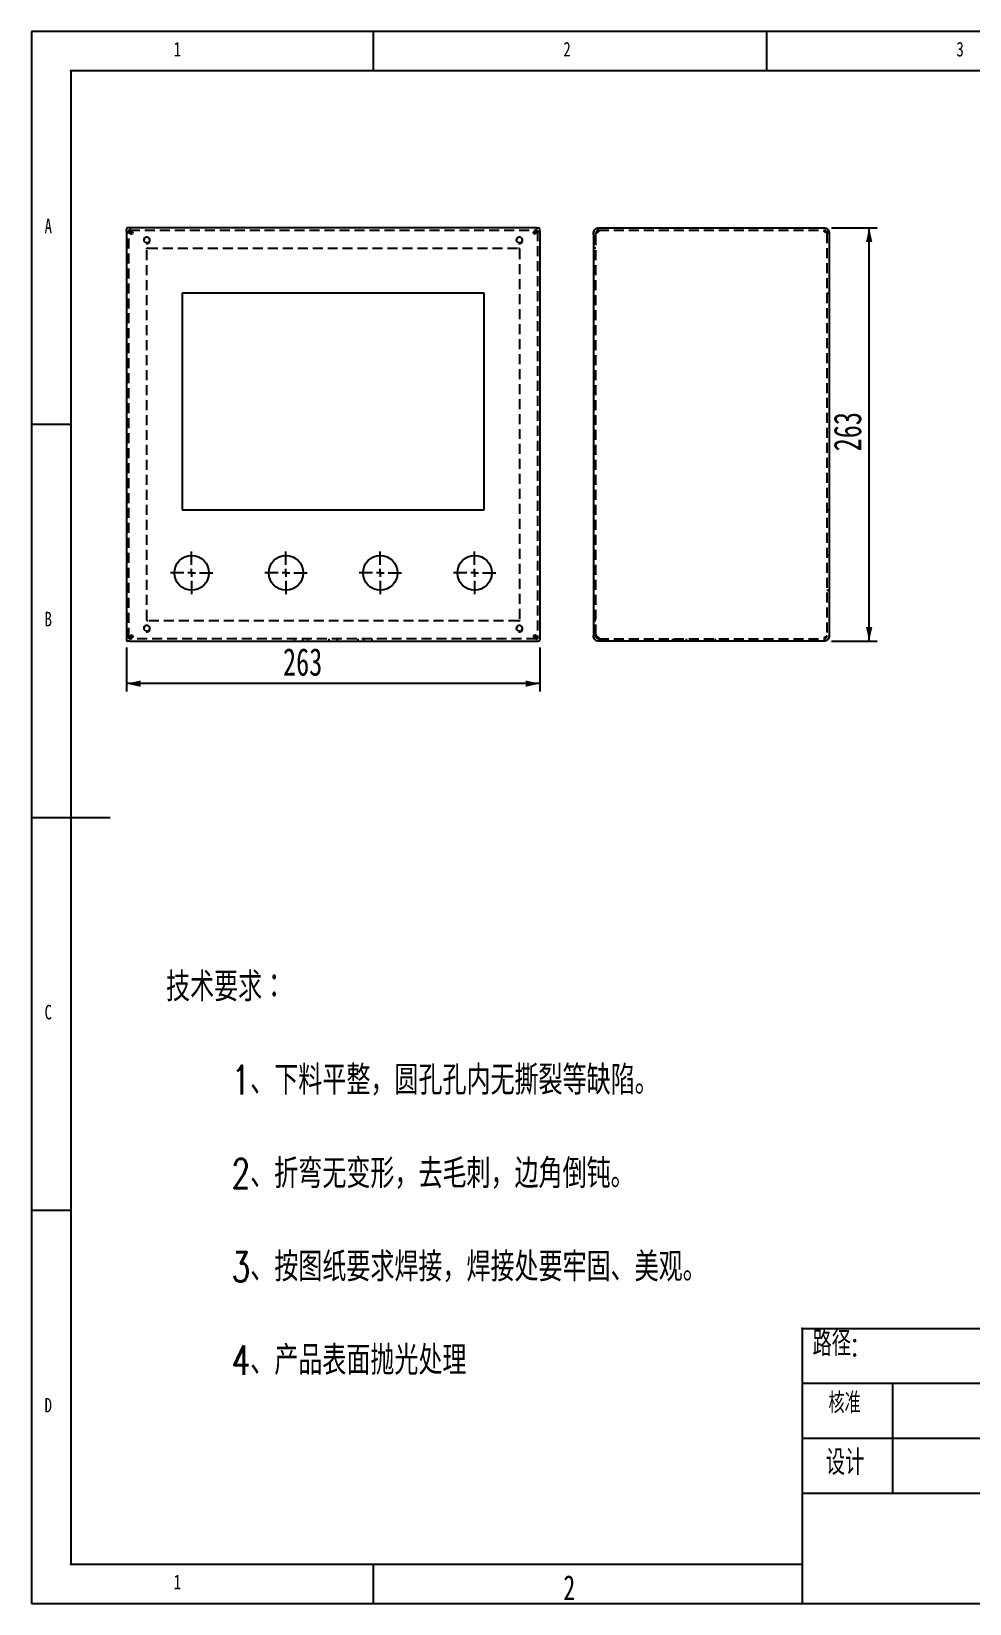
# Model space of a CAD drawing. Extents: x 5 to 292, y 5 to 205.
# Drawn here: x 5 to 124.3, y 5 to 205 of the extents above; entities that cross this region are included whole.
import ezdxf

# ---------------------------------------------------------------- set-up
doc = ezdxf.new("R2010")
doc.units = 0
doc.header["$PDSIZE"] = -1
doc.linetypes.add('SLD-实线', pattern=[0])
doc.linetypes.add('SLD-虚线', pattern=[1.905, 1.27, -0.635])
doc.layers.get('0').update_dxf_attribs({"linetype": 'CONTINUOUS'})
doc.layers.add('尺寸线', color=3, linetype='SLD-实线')
doc.styles.add('SLDTEXTSTYLE0', font='TXT', dxfattribs={"width": 0.75, "bigfont": 'bigfont'})
doc.styles.add('SLDTEXTSTYLE1', font='TXT', dxfattribs={"width": 0.75})
doc.styles.add('SLDTEXTSTYLE2', font='TXT', dxfattribs={"width": 0.7})
doc.styles.add('SLDTEXTSTYLE3', font='TXT', dxfattribs={"width": 0.7, "bigfont": 'bigfont'})
doc.dimstyles.new('SLDDIMSTYLE0', dxfattribs={"dimtxt": 3.5, "dimasz": 1.8, "dimexe": 0, "dimexo": 0.0625, "dimgap": 0.875, "dimtad": 1, "dimlfac": 5, "dimrnd": 1e-09, "dimzin": 12, "dimtxsty": 'SLDTEXTSTYLE2', "dimsah": 1, "dimcen": 0.09, "dimazin": 3, "dimtfac": 1, "dimtofl": 0, "dimtmove": 0, "dimatfit": 3, "dimtolj": 1, "dimtzin": 12})

# ---------------------------------------------------------------- blocks, each defined once
blk = doc.blocks.new('工程图55')
at = {"color": 179, "linetype": 'SLD-实线'}
for p, q in [((292, 205), (5, 205)), ((5, 205), (5, 5)), ((48.5, 200), (48.5, 205)), ((98.5, 205), (98.5, 200)), ((287, 200), (10, 200)), ((10, 200), (10, 10)), ((10, 155), (5, 155)), ((5, 105), (15, 105)), ((10, 55), (5, 55)), ((10, 10), (103.06, 10)), ((48.5, 5), (48.5, 10)), ((5, 5), (292, 5))]:
    blk.add_line(p, q, dxfattribs=at)
blk = doc.blocks.new('SW_NOTE_0')
at = {"layer": '尺寸线', "color": 0, "attachment_point": 1, "style": 'SLDTEXTSTYLE0'}
for s, insert, char_height in [('\\M+18B5A术\\M+19776\\M+18B81\\M+18146', (0, 4.77), 3.7042), ('1\\M+18141\\M+189BA\\M+197BF\\M+195BD\\M+190AE\\M+18143圆\\M+18D45\\M+18D45\\M+193E0\\M+19DD9\\M+19D99\\M+197F4\\M+19399\\M+1E39E\\M+1E89C\\M+18142', (8.33, -7.1), 3.70417), ('2\\M+18141\\M+190DC\\M+19C5E\\M+19DD9变\\M+18C60\\M+18143\\M+18B8E\\M+196D1\\M+18E68\\M+18143边\\M+18A70\\M+1937C钝\\M+18142', (8.33, -18.98), 3.70417), ('3\\M+18141\\M+188C2图纸\\M+19776\\M+18B81焊\\M+190DA\\M+18143焊\\M+190DA处\\M+19776\\M+19853\\M+18CC5\\M+18141\\M+194FC观\\M+18142', (8.33, -30.86), 3.70417), ('4\\M+18141产\\M+19569\\M+1955C\\M+196CA\\M+19D65\\M+18CF5处\\M+1979D', (8.33, -42.74), 3.7042)]:
    blk.add_mtext(s, dxfattribs=dict(at, insert=insert, char_height=char_height))
blk = doc.blocks.new('_D')
at = {"layer": '尺寸线'}
for p, q in [((17.08, 126.62), (17.08, 121.03)), ((69.68, 126.62), (69.68, 121.03)), ((69.68, 122.03), (17.08, 122.03))]:
    blk.add_line(p, q, dxfattribs=at)
for points in [[(17.08, 122.03), (18.88, 121.63), (18.88, 122.43)], [(69.68, 122.03), (67.88, 122.43), (67.88, 121.63)]]:
    blk.add_solid(points, dxfattribs=at)
at = {"layer": '尺寸线', "insert": (37, 126.54), "char_height": 3.5, "attachment_point": 1, "style": 'SLDTEXTSTYLE2'}
blk.add_mtext('263', dxfattribs=at)
blk = doc.blocks.new('SW_CENTERMARKSYMBOL_0')
at = {"layer": '尺寸线', "color": 0}
for p, q in [((0, 1), (0, 2.7)), ((-1, 0), (-2.7, 0)), ((0, 0), (-0.5, 0)), ((0, 0), (0, 0.5)), ((0, 0), (0, -0.5)), ((0, 0), (0.5, 0)), ((1, 0), (2.7, 0)), ((0, -1), (0, -2.7))]:
    blk.add_line(p, q, dxfattribs=at)
blk = doc.blocks.new('SW_CENTERMARKSYMBOL_1')
at = {"layer": '尺寸线', "color": 0}
for p, q in [((0, 1), (0, 2.7)), ((-1, 0), (-2.7, 0)), ((0, 0), (-0.5, 0)), ((0, 0), (0, 0.5)), ((0, 0), (0, -0.5)), ((0, 0), (0.5, 0)), ((1, 0), (2.7, 0)), ((0, -1), (0, -2.7))]:
    blk.add_line(p, q, dxfattribs=at)
blk = doc.blocks.new('SW_CENTERMARKSYMBOL_2')
at = {"layer": '尺寸线', "color": 0}
for p, q in [((0, 1), (0, 2.7)), ((-1, 0), (-2.7, 0)), ((0, 0), (-0.5, 0)), ((0, 0), (0, 0.5)), ((0, 0), (0, -0.5)), ((0, 0), (0.5, 0)), ((1, 0), (2.7, 0)), ((0, -1), (0, -2.7))]:
    blk.add_line(p, q, dxfattribs=at)
blk = doc.blocks.new('SW_CENTERMARKSYMBOL_3')
at = {"layer": '尺寸线', "color": 0}
for p, q in [((0, 1), (0, 2.7)), ((-1, 0), (-2.7, 0)), ((0, 0), (-0.5, 0)), ((0, 0), (0, 0.5)), ((0, 0), (0, -0.5)), ((0, 0), (0.5, 0)), ((1, 0), (2.7, 0)), ((0, -1), (0, -2.7))]:
    blk.add_line(p, q, dxfattribs=at)
blk = doc.blocks.new('_D_1')
at = {"layer": '尺寸线'}
for p, q in [((106.79, 180.02), (112.57, 180.02)), ((111.57, 127.42), (111.57, 180.02)), ((106.79, 127.42), (112.57, 127.42))]:
    blk.add_line(p, q, dxfattribs=at)
for points in [[(111.57, 180.02), (111.17, 178.22), (111.97, 178.22)], [(111.57, 127.42), (111.97, 129.22), (111.17, 129.22)]]:
    blk.add_solid(points, dxfattribs=at)
at = {"layer": '尺寸线', "insert": (107.06, 151.58), "char_height": 3.5, "attachment_point": 1, "rotation": 90, "style": 'SLDTEXTSTYLE2'}
blk.add_mtext('263', dxfattribs=at)

msp = doc.modelspace()

# ---------------------------------------------------------------- linework, layer by layer
at = {"color": 7, "linetype": 'SLD-实线'}
for p, q in [((17.5242, 180.0231), (17.2828, 180.0231)), ((69.2414, 180.0231), (17.5242, 180.0231)), ((69.2414, 180.0231), (69.4828, 180.0231)), ((77.1905, 180.0231), (105.7905, 180.0231)), ((17.0828, 179.5817), (17.0828, 179.8231)), ((17.0828, 179.5817), (17.0828, 127.8645)), ((69.6828, 179.5817), (69.6828, 179.8231)), ((69.6828, 179.5817), (69.6828, 127.8645)), ((76.4905, 179.1817), (76.4905, 179.3231)), ((76.4905, 179.1817), (76.4905, 128.2645)), ((76.4905, 178.8231), (76.7905, 178.8231)), ((76.4905, 178.8231), (76.7905, 178.8231)), ((76.4905, 178.0231), (76.7905, 178.0231)), ((76.4905, 178.0231), (76.7905, 178.0231)), ((106.4905, 179.3231), (106.4905, 128.1231)), ((62.5828, 171.7231), (24.1828, 171.7231)), ((24.1828, 171.7231), (24.1828, 144.1231)), ((62.5828, 144.1231), (62.5828, 171.7231)), ((24.1828, 144.1231), (62.5828, 144.1231)), ((76.4905, 129.4231), (76.7905, 129.4231)), ((76.4905, 129.4231), (76.7905, 129.4231)), ((76.4905, 128.6231), (76.7905, 128.6231)), ((76.4905, 128.6231), (76.7905, 128.6231)), ((76.4905, 128.2645), (76.4905, 128.1231)), ((17.0828, 127.8645), (17.0828, 127.6231)), ((17.5242, 127.4231), (17.2828, 127.4231)), ((17.5242, 127.4231), (69.2414, 127.4231)), ((69.2414, 127.4231), (69.4828, 127.4231)), ((69.6828, 127.8645), (69.6828, 127.6231)), ((105.7905, 127.4231), (77.1905, 127.4231)), ((103.0572, 40), (292, 40)), ((103.0572, 40), (103.0572, 5)), ((192, 33), (103.0572, 33)), ((114.5475, 33), (114.5475, 19)), ((192, 26), (103.0572, 26)), ((192, 19), (103.0572, 19))]:
    msp.add_line(p, q, dxfattribs=at)
at = {"color": 7, "linetype": 'SLD-虚线'}
for p, q in [((17.3828, 179.5817), (17.3828, 179.7231)), ((17.5242, 179.7231), (17.3828, 179.7231)), ((17.3828, 127.8645), (17.3828, 179.5817)), ((17.5242, 179.7231), (69.2414, 179.7231)), ((69.2414, 179.7231), (69.3828, 179.7231)), ((69.3828, 179.5817), (69.3828, 179.7231)), ((69.3828, 179.5817), (69.3828, 127.8645)), ((76.7905, 178.7531), (76.4905, 178.7531)), ((76.4905, 178.0931), (76.7905, 178.0931)), ((76.5185, 179.5076), (76.5042, 179.4605)), ((76.7905, 179.1817), (76.7905, 179.3231)), ((76.7905, 128.2645), (76.7905, 179.1817)), ((76.9325, 179.6226), (76.9078, 179.606)), ((77.1905, 179.7231), (105.7905, 179.7231)), ((106.1905, 179.3231), (106.1905, 128.1231)), ((19.8242, 177.4231), (19.6828, 177.4231)), ((19.6828, 177.2817), (19.6828, 177.4231)), ((19.6828, 130.1645), (19.6828, 177.2817)), ((19.8242, 177.4231), (66.9414, 177.4231)), ((66.9414, 177.4231), (67.0828, 177.4231)), ((67.0828, 177.2817), (67.0828, 177.4231)), ((67.0828, 177.2817), (67.0828, 130.1645)), ((76.7905, 177.4231), (76.4905, 177.4231)), ((106.1905, 171.7231), (106.4905, 171.7231)), ((106.1905, 144.1231), (106.4905, 144.1231)), ((106.4905, 138.3231), (106.1905, 138.3231)), ((106.1905, 133.9231), (106.4905, 133.9231)), ((19.6828, 130.1645), (19.6828, 130.0231)), ((19.8242, 130.0231), (19.6828, 130.0231)), ((66.9414, 130.0231), (19.8242, 130.0231)), ((66.9414, 130.0231), (67.0828, 130.0231)), ((67.0828, 130.1645), (67.0828, 130.0231)), ((76.7905, 130.0231), (76.4905, 130.0231)), ((76.7905, 129.3531), (76.4905, 129.3531)), ((76.4905, 128.6931), (76.7905, 128.6931)), ((76.7905, 128.2645), (76.7905, 128.1231)), ((17.3828, 127.8645), (17.3828, 127.7231)), ((17.5242, 127.7231), (17.3828, 127.7231)), ((69.2414, 127.7231), (17.5242, 127.7231)), ((38.4328, 127.7231), (38.4328, 127.4231)), ((39.5328, 127.4231), (39.5328, 127.7231)), ((40.1828, 127.7231), (40.1828, 127.4231)), ((42.8328, 127.7231), (42.8328, 127.4231)), ((43.9328, 127.4231), (43.9328, 127.7231)), ((46.5828, 127.4231), (46.5828, 127.7231)), ((47.2328, 127.7231), (47.2328, 127.4231)), ((48.3328, 127.4231), (48.3328, 127.7231)), ((69.2414, 127.7231), (69.3828, 127.7231)), ((69.3828, 127.8645), (69.3828, 127.7231)), ((76.5333, 127.9079), (76.5438, 127.8553)), ((77.1905, 127.7231), (105.7905, 127.7231)), ((86.5405, 127.7231), (86.5405, 127.4231)), ((87.6405, 127.4231), (87.6405, 127.7231)), ((88.2905, 127.7231), (88.2905, 127.4231)), ((90.9405, 127.7231), (90.9405, 127.4231)), ((92.0405, 127.4231), (92.0405, 127.7231)), ((94.6905, 127.4231), (94.6905, 127.7231)), ((95.3405, 127.7231), (95.3405, 127.4231)), ((96.4405, 127.4231), (96.4405, 127.7231))]:
    msp.add_line(p, q, dxfattribs=at)
for centre in [(19.6828, 178.4231), (67.0828, 178.4231), (19.6828, 129.0231), (67.0828, 129.0231)]:
    msp.add_circle(centre, 0.33, dxfattribs=at)
at = {"color": 7, "linetype": 'SLD-实线'}
for centre in [(25.3828, 136.1231), (37.3828, 136.1231), (49.3828, 136.1231), (61.3828, 136.1231)]:
    msp.add_circle(centre, 2.2, dxfattribs=at)
for centre, radius, start, end in [((17.2828, 179.8231), 0.2, 90, 180), ((69.4828, 179.8231), 0.2, 0, 90), ((19.6828, 178.4231), 0.4, 255, 195), ((67.0828, 178.4231), 0.4, 255, 195), ((19.6828, 129.0231), 0.4, 255, 195), ((67.0828, 129.0231), 0.4, 255, 195), ((17.2828, 127.6231), 0.2, 180, 270), ((69.4828, 127.6231), 0.2, 270, 0)]:
    msp.add_arc(centre, radius, start, end, dxfattribs=at)
for points, knots in [([(17.6214, 179.9047), (17.6106, 179.9302), (17.5997, 179.9521), (17.5676, 180.0046), (17.546, 180.0231), (17.5242, 180.0231)], [0.624999873, 0.624999873, 0.624999873, 0.624999873, 0.75, 0.75, 1, 1, 1, 1]), ([(69.2414, 180.0231), (69.2305, 180.0231), (69.2198, 180.0186), (69.1984, 180.0008), (69.1876, 179.9874), (69.1768, 179.9698)], [0, 0, 0, 0, 0.125, 0.125, 0.25000012, 0.25000012, 0.25000012, 0.25000012]), ([(76.4905, 179.3231), (76.4905, 179.406), (76.5053, 179.4898), (76.5505, 179.6097), (76.5694, 179.6488), (76.6145, 179.7232), (76.6407, 179.7586), (76.7007, 179.8252), (76.7351, 179.8567), (76.811, 179.9132), (76.8529, 179.9382), (76.9417, 179.9792), (76.9898, 179.9956), (77.0637, 180.012), (77.0887, 180.0161), (77.1392, 180.0217), (77.165, 180.0231), (77.1905, 180.0231)], [0, 0, 0, 0, 0.25, 0.25, 0.375, 0.375, 0.5, 0.5, 0.625, 0.625, 0.75, 0.75, 0.875, 0.875, 0.9375, 0.9375, 1, 1, 1, 1]), ([(105.7905, 180.0231), (105.816, 180.0231), (105.8419, 180.0217), (105.8924, 180.0161), (105.9174, 180.0119), (105.9668, 180.001), (105.9913, 179.9941), (106.0386, 179.9781), (106.0616, 179.969), (106.1725, 179.9178), (106.2502, 179.8586), (106.3403, 179.7587), (106.3664, 179.7235), (106.4115, 179.6492), (106.4305, 179.61), (106.4605, 179.5303), (106.4718, 179.4895), (106.4868, 179.407), (106.4905, 179.3647), (106.4905, 179.3231)], [0, 0, 0, 0, 0.0625, 0.0625, 0.125, 0.125, 0.1875, 0.1875, 0.25, 0.25, 0.5, 0.5, 0.625, 0.625, 0.75, 0.75, 0.875, 0.875, 1, 1, 1, 1]), ([(17.0828, 179.5817), (17.0828, 179.5708), (17.0873, 179.5601), (17.1051, 179.5387), (17.1185, 179.5278), (17.1361, 179.517)], [0, 0, 0, 0, 0.125, 0.125, 0.250000102, 0.250000102, 0.250000102, 0.250000102]), ([(17.3933, 179.4203), (17.4314, 179.4095), (17.4723, 179.3986), (17.5986, 179.3664), (17.6904, 179.3448), (17.7828, 179.3231)], [0.625000079, 0.625000079, 0.625000079, 0.625000079, 0.75, 0.75, 1, 1, 1, 1]), ([(17.7828, 179.3231), (17.7719, 179.3693), (17.7613, 179.4148), (17.7398, 179.5042), (17.729, 179.5485), (17.7182, 179.591)], [0, 0, 0, 0, 0.125, 0.125, 0.250000161, 0.250000161, 0.250000161, 0.250000161]), ([(69.08, 179.7126), (69.0692, 179.6746), (69.0583, 179.6336), (69.0261, 179.5073), (69.0046, 179.4155), (68.9828, 179.3231)], [0.624999899, 0.624999899, 0.624999899, 0.624999899, 0.75, 0.75, 1, 1, 1, 1]), ([(68.9828, 179.3231), (69.029, 179.334), (69.0745, 179.3447), (69.1639, 179.3661), (69.2082, 179.3769), (69.2507, 179.3877)], [0, 0, 0, 0, 0.125, 0.125, 0.24999921, 0.24999921, 0.24999921, 0.24999921]), ([(69.5644, 179.4845), (69.5899, 179.4953), (69.6118, 179.5062), (69.6643, 179.5384), (69.6828, 179.5599), (69.6828, 179.5817)], [0.625000632, 0.625000632, 0.625000632, 0.625000632, 0.75, 0.75, 1, 1, 1, 1]), ([(76.4905, 179.1817), (76.4905, 179.1985), (76.4951, 179.2151), (76.5128, 179.2482), (76.5262, 179.2649), (76.5438, 179.2817)], [0, 0, 0, 0, 0.125, 0.125, 0.250000561, 0.250000561, 0.250000561, 0.250000561]), ([(105.7905, 179.5817), (105.8368, 179.5708), (105.8822, 179.5601), (105.9716, 179.5387), (106.016, 179.5278), (106.0584, 179.517)], [0, 0, 0, 0, 0.125, 0.125, 0.250000102, 0.250000102, 0.250000102, 0.250000102]), ([(106.3721, 179.4203), (106.3977, 179.4095), (106.4196, 179.3986), (106.472, 179.3664), (106.4905, 179.3448), (106.4905, 179.3231)], [0.625000079, 0.625000079, 0.625000079, 0.625000079, 0.75, 0.75, 1, 1, 1, 1]), ([(17.7828, 128.1231), (17.7366, 128.1122), (17.6911, 128.1015), (17.6017, 128.0801), (17.5574, 128.0693), (17.515, 128.0585)], [0, 0, 0, 0, 0.125, 0.125, 0.250000118, 0.250000118, 0.250000118, 0.250000118]), ([(17.6857, 127.7336), (17.6964, 127.7717), (17.7073, 127.8126), (17.7395, 127.9389), (17.7611, 128.0307), (17.7828, 128.1231)], [0.625001084, 0.625001084, 0.625001084, 0.625001084, 0.75, 0.75, 1, 1, 1, 1]), ([(68.9828, 128.1231), (68.9937, 128.0769), (69.0044, 128.0314), (69.0258, 127.942), (69.0367, 127.8977), (69.0475, 127.8553)], [0, 0, 0, 0, 0.125, 0.125, 0.250000295, 0.250000295, 0.250000295, 0.250000295]), ([(69.3723, 128.026), (69.3343, 128.0367), (69.2933, 128.0476), (69.167, 128.0798), (69.0752, 128.1014), (68.9828, 128.1231)], [0.624998623, 0.624998623, 0.624998623, 0.624998623, 0.75, 0.75, 1, 1, 1, 1]), ([(77.1905, 127.4231), (77.1388, 127.4231), (77.0883, 127.4288), (76.9896, 127.4507), (76.9416, 127.467), (76.8083, 127.5286), (76.7306, 127.5878), (76.6405, 127.6878), (76.6144, 127.7231), (76.5694, 127.7975), (76.5504, 127.8367), (76.5055, 127.956), (76.4905, 128.0387), (76.4905, 128.1231)], [0, 0, 0, 0, 0.125, 0.125, 0.25, 0.25, 0.5, 0.5, 0.625, 0.625, 0.75, 0.75, 1, 1, 1, 1]), ([(106.4905, 128.1231), (106.4905, 128.0403), (106.4758, 127.9566), (106.4306, 127.8366), (106.4117, 127.7974), (106.3666, 127.723), (106.3404, 127.6876), (106.2803, 127.621), (106.246, 127.5895), (106.1701, 127.533), (106.1282, 127.508), (106.0616, 127.4773), (106.0387, 127.4681), (105.9914, 127.4521), (105.9669, 127.4452), (105.9174, 127.4342), (105.8925, 127.4301), (105.8419, 127.4245), (105.8161, 127.4231), (105.7905, 127.4231)], [0, 0, 0, 0, 0.25, 0.25, 0.375, 0.375, 0.5, 0.5, 0.625, 0.625, 0.75, 0.75, 0.8125, 0.8125, 0.875, 0.875, 0.9375, 0.9375, 1, 1, 1, 1]), ([(106.4905, 128.1231), (106.4905, 128.1122), (106.486, 128.1015), (106.4683, 128.0801), (106.4548, 128.0693), (106.4373, 128.0585)], [0, 0, 0, 0, 0.125, 0.125, 0.250000118, 0.250000118, 0.250000118, 0.250000118]), ([(17.2012, 127.9617), (17.1757, 127.9509), (17.1538, 127.94), (17.1013, 127.9079), (17.0828, 127.8863), (17.0828, 127.8645)], [0.624999921, 0.624999921, 0.624999921, 0.624999921, 0.75, 0.75, 1, 1, 1, 1]), ([(17.5242, 127.4231), (17.5351, 127.4231), (17.5458, 127.4276), (17.5672, 127.4454), (17.5781, 127.4588), (17.5889, 127.4764)], [0, 0, 0, 0, 0.125, 0.125, 0.250001146, 0.250001146, 0.250001146, 0.250001146]), ([(69.1442, 127.5415), (69.155, 127.516), (69.1659, 127.4941), (69.1981, 127.4416), (69.2197, 127.4231), (69.2414, 127.4231)], [0.624999835, 0.624999835, 0.624999835, 0.624999835, 0.75, 0.75, 1, 1, 1, 1]), ([(69.6828, 127.8645), (69.6828, 127.8754), (69.6783, 127.8861), (69.6605, 127.9075), (69.6471, 127.9184), (69.6295, 127.9292)], [0, 0, 0, 0, 0.125, 0.125, 0.249998714, 0.249998714, 0.249998714, 0.249998714]), ([(77.1905, 127.8645), (77.1443, 127.8813), (77.0988, 127.8979), (77.0094, 127.9311), (76.9652, 127.9478), (76.9227, 127.9645)], [0, 0, 0, 0, 0.125, 0.125, 0.250000678, 0.250000678, 0.250000678, 0.250000678]), ([(106.1801, 127.9617), (106.142, 127.9509), (106.101, 127.94), (105.9747, 127.9079), (105.883, 127.8863), (105.7905, 127.8645)], [0.624999921, 0.624999921, 0.624999921, 0.624999921, 0.75, 0.75, 1, 1, 1, 1])]:
    msp.add_open_spline(points, degree=3, knots=knots, dxfattribs=at)
at = {"color": 7, "linetype": 'SLD-虚线'}
for points, knots in [([(17.3828, 179.7231), (17.3828, 179.7231), (17.3866, 179.7192), (17.4013, 179.7046), (17.4119, 179.694), (17.438, 179.6679), (17.4534, 179.6525), (17.487, 179.6189), (17.5054, 179.6005), (17.5635, 179.5423), (17.6052, 179.5007), (17.6711, 179.4349), (17.6933, 179.4128), (17.7379, 179.3683), (17.7606, 179.3457), (17.7828, 179.3231)], [0, 0, 0, 0, 0.125, 0.125, 0.25, 0.25, 0.375, 0.375, 0.5, 0.5, 0.75, 0.75, 0.875, 0.875, 1, 1, 1, 1]), ([(17.5, 179.3816), (17.463, 179.415), (17.4333, 179.4483), (17.3932, 179.515), (17.3828, 179.5483), (17.3828, 179.5817)], [0, 0, 0, 0, 0.5, 0.5, 1, 1, 1, 1]), ([(17.7828, 179.1817), (17.7366, 179.1985), (17.6911, 179.2151), (17.6017, 179.2482), (17.5575, 179.2649), (17.515, 179.2817)], [0, 0, 0, 0, 0.125, 0.125, 0.250000561, 0.250000561, 0.250000561, 0.250000561]), ([(17.6637, 179.4422), (17.6829, 179.423), (17.7214, 179.3846), (17.7605, 179.3451), (17.7803, 179.3256), (17.7805, 179.3254), (17.7809, 179.325), (17.7817, 179.3242), (17.7824, 179.3235), (17.7828, 179.3231)], [0, 0, 0, 0, 0.48921832, 0.97890602, 0.9791448, 0.9800999, 0.98392031, 0.98939566, 1, 1, 1, 1]), ([(17.7242, 179.606), (17.7575, 179.569), (17.7909, 179.5246), (17.8575, 179.4278), (17.8909, 179.3755), (17.9242, 179.3231)], [0, 0, 0, 0, 0.5, 0.5, 1, 1, 1, 1]), ([(68.8414, 179.3231), (68.8582, 179.3693), (68.8748, 179.4148), (68.9079, 179.5042), (68.9246, 179.5485), (68.9414, 179.591)], [0, 0, 0, 0, 0.125, 0.125, 0.250001248, 0.250001248, 0.250001248, 0.250001248]), ([(69.3828, 179.7231), (69.3828, 179.7231), (69.3789, 179.7193), (69.3643, 179.7046), (69.3537, 179.694), (69.3276, 179.6679), (69.3122, 179.6525), (69.2787, 179.6189), (69.2602, 179.6005), (69.202, 179.5424), (69.1604, 179.5007), (69.0946, 179.4348), (69.0725, 179.4127), (69.028, 179.368), (69.0054, 179.3453), (68.9828, 179.3231)], [0, 0, 0, 0, 0.125, 0.125, 0.25, 0.25, 0.375, 0.375, 0.5, 0.5, 0.75, 0.75, 0.875, 0.875, 1, 1, 1, 1]), ([(69.2657, 179.3817), (69.2287, 179.3484), (69.1843, 179.3151), (69.0875, 179.2484), (69.0352, 179.215), (68.9828, 179.1817)], [0, 0, 0, 0, 0.5, 0.5, 1, 1, 1, 1]), ([(69.0413, 179.6059), (69.0747, 179.6429), (69.108, 179.6726), (69.1747, 179.7127), (69.208, 179.7231), (69.2414, 179.7231)], [0, 0, 0, 0, 0.5, 0.5, 1, 1, 1, 1]), ([(76.544, 179.5913), (76.5439, 179.5912), (76.5405, 179.583), (76.5383, 179.5743), (76.5362, 179.5658)], [0, 0, 0, 0, 0.01358282, 1, 1, 1, 1]), ([(77.1905, 179.7231), (77.1583, 179.7231), (77.1271, 179.7193), (77.0665, 179.7046), (77.0381, 179.6941), (76.9859, 179.668), (76.9622, 179.6526), (76.9202, 179.6191), (76.9014, 179.6007), (76.8524, 179.5427), (76.8293, 179.501), (76.8059, 179.4353), (76.8001, 179.4131), (76.7925, 179.3682), (76.7905, 179.3453), (76.7905, 179.3231)], [0, 0, 0, 0, 0.125, 0.125, 0.25, 0.25, 0.375, 0.375, 0.5, 0.5, 0.75, 0.75, 0.875, 0.875, 1, 1, 1, 1]), ([(76.9078, 179.3817), (76.8707, 179.3484), (76.8411, 179.3151), (76.801, 179.2484), (76.7905, 179.215), (76.7905, 179.1817)], [0, 0, 0, 0, 0.5, 0.5, 1, 1, 1, 1]), ([(76.9076, 179.3816), (76.9447, 179.415), (76.989, 179.4483), (77.0858, 179.515), (77.1382, 179.5483), (77.1905, 179.5817)], [0, 0, 0, 0, 0.5, 0.5, 1, 1, 1, 1]), ([(77.1905, 179.5817), (77.1443, 179.5649), (77.0988, 179.5483), (77.0094, 179.5152), (76.9652, 179.4984), (76.9227, 179.4817), (76.9227, 179.4817), (76.9227, 179.4817)], [0, 0, 0, 0, 0.125, 0.125, 0.25, 0.25, 0.250002349, 0.250002349, 0.250002349, 0.250002349]), ([(105.7905, 179.7231), (105.8228, 179.7231), (105.8541, 179.7192), (105.9147, 179.7046), (105.9432, 179.694), (105.9954, 179.6679), (106.0191, 179.6525), (106.0611, 179.6189), (106.0799, 179.6005), (106.1289, 179.5423), (106.152, 179.5007), (106.1753, 179.4349), (106.181, 179.4128), (106.1886, 179.3683), (106.1905, 179.3457), (106.1905, 179.3231)], [0, 0, 0, 0, 0.125, 0.125, 0.25, 0.25, 0.375, 0.375, 0.5, 0.5, 0.75, 0.75, 0.875, 0.875, 1, 1, 1, 1]), ([(106.1801, 179.4845), (106.142, 179.4953), (106.101, 179.5062), (105.9747, 179.5384), (105.883, 179.5599), (105.7905, 179.5817)], [0.625000632, 0.625000632, 0.625000632, 0.625000632, 0.75, 0.75, 1, 1, 1, 1]), ([(106.4905, 179.3231), (106.4905, 179.3693), (106.486, 179.4148), (106.4683, 179.5042), (106.4548, 179.5485), (106.4373, 179.591)], [0, 0, 0, 0, 0.125, 0.125, 0.250000161, 0.250000161, 0.250000161, 0.250000161]), ([(17.3828, 127.7231), (17.3828, 127.7231), (17.3867, 127.7269), (17.4013, 127.7416), (17.4119, 127.7522), (17.438, 127.7783), (17.4534, 127.7937), (17.487, 127.8273), (17.5055, 127.8457), (17.5636, 127.9038), (17.6053, 127.9455), (17.671, 128.0114), (17.6931, 128.0336), (17.7376, 128.0782), (17.7602, 128.1009), (17.7828, 128.1231)], [0, 0, 0, 0, 0.125, 0.125, 0.25, 0.25, 0.375, 0.375, 0.5, 0.5, 0.75, 0.75, 0.875, 0.875, 1, 1, 1, 1]), ([(17.4999, 128.0645), (17.5369, 128.0978), (17.5813, 128.1312), (17.6781, 128.1978), (17.7304, 128.2312), (17.7828, 128.2645)], [0, 0, 0, 0, 0.5, 0.5, 1, 1, 1, 1]), ([(17.9242, 128.1231), (17.9074, 128.0769), (17.8909, 128.0314), (17.8577, 127.942), (17.841, 127.8978), (17.8242, 127.8553)], [0, 0, 0, 0, 0.125, 0.125, 0.250000673, 0.250000673, 0.250000673, 0.250000673]), ([(69.0414, 127.8402), (69.0081, 127.8772), (68.9748, 127.9216), (68.9081, 128.0184), (68.8747, 128.0707), (68.8414, 128.1231)], [0, 0, 0, 0, 0.5, 0.5, 1, 1, 1, 1]), ([(68.9828, 128.2645), (69.029, 128.2477), (69.0745, 128.2312), (69.1639, 128.198), (69.2082, 128.1813), (69.2507, 128.1645)], [0, 0, 0, 0, 0.125, 0.125, 0.250000129, 0.250000129, 0.250000129, 0.250000129]), ([(69.3828, 127.7231), (69.3828, 127.7231), (69.379, 127.727), (69.3643, 127.7416), (69.3537, 127.7522), (69.3276, 127.7783), (69.3122, 127.7937), (69.2786, 127.8273), (69.2602, 127.8458), (69.2021, 127.9039), (69.1604, 127.9456), (69.0946, 128.0113), (69.0724, 128.0334), (69.0277, 128.0779), (69.005, 128.1005), (68.9828, 128.1231)], [0, 0, 0, 0, 0.125, 0.125, 0.25, 0.25, 0.375, 0.375, 0.5, 0.5, 0.75, 0.75, 0.875, 0.875, 1, 1, 1, 1]), ([(69.2656, 128.0646), (69.3026, 128.0312), (69.3323, 127.9979), (69.3724, 127.9312), (69.3828, 127.8979), (69.3828, 127.8645)], [0, 0, 0, 0, 0.5, 0.5, 1, 1, 1, 1]), ([(76.4905, 128.2645), (76.4905, 128.2477), (76.4951, 128.2312), (76.5128, 128.198), (76.5262, 128.1813), (76.5438, 128.1645)], [0, 0, 0, 0, 0.125, 0.125, 0.250000129, 0.250000129, 0.250000129, 0.250000129]), ([(76.9078, 128.0645), (76.8707, 128.0978), (76.8411, 128.1312), (76.801, 128.1978), (76.7905, 128.2312), (76.7905, 128.2645)], [0, 0, 0, 0, 0.5, 0.5, 1, 1, 1, 1]), ([(77.1905, 127.7231), (77.1583, 127.7231), (77.1271, 127.727), (77.0665, 127.7415), (77.0381, 127.7522), (76.9859, 127.7782), (76.9622, 127.7936), (76.9202, 127.8271), (76.9014, 127.8456), (76.8524, 127.9036), (76.8293, 127.9452), (76.8059, 128.011), (76.8001, 128.0332), (76.7925, 128.0779), (76.7905, 128.1005), (76.7905, 128.1231)], [0, 0, 0, 0, 0.125, 0.125, 0.25, 0.25, 0.375, 0.375, 0.5, 0.5, 0.75, 0.75, 0.875, 0.875, 1, 1, 1, 1]), ([(76.9076, 128.0646), (76.9447, 128.0312), (76.989, 127.9979), (77.0858, 127.9312), (77.1382, 127.8979), (77.1905, 127.8645)], [0, 0, 0, 0, 0.5, 0.5, 1, 1, 1, 1]), ([(105.7905, 127.7231), (105.8228, 127.7231), (105.8541, 127.7269), (105.9147, 127.7416), (105.9432, 127.7522), (105.9954, 127.7783), (106.0191, 127.7937), (106.0611, 127.8273), (106.0799, 127.8457), (106.1289, 127.9038), (106.152, 127.9455), (106.1753, 128.0114), (106.181, 128.0336), (106.1886, 128.0782), (106.1905, 128.1009), (106.1905, 128.1231)], [0, 0, 0, 0, 0.125, 0.125, 0.25, 0.25, 0.375, 0.375, 0.5, 0.5, 0.75, 0.75, 0.875, 0.875, 1, 1, 1, 1]), ([(106.3721, 127.7336), (106.3977, 127.7717), (106.4196, 127.8126), (106.472, 127.9389), (106.4905, 128.0307), (106.4905, 128.1231)], [0.625001084, 0.625001084, 0.625001084, 0.625001084, 0.75, 0.75, 1, 1, 1, 1]), ([(106.3721, 128.026), (106.3977, 128.0367), (106.4196, 128.0476), (106.472, 128.0798), (106.4905, 128.1014), (106.4905, 128.1231)], [0.624998623, 0.624998623, 0.624998623, 0.624998623, 0.75, 0.75, 1, 1, 1, 1]), ([(17.7243, 127.8403), (17.6909, 127.8033), (17.6576, 127.7736), (17.5909, 127.7335), (17.5576, 127.7231), (17.5242, 127.7231)], [0, 0, 0, 0, 0.5, 0.5, 1, 1, 1, 1]), ([(76.821, 127.97), (76.821, 127.97), (76.8303, 127.9477), (76.8458, 127.9287), (76.8613, 127.9097)], [0, 0, 0, 0, 0.00020816, 1, 1, 1, 1]), ([(76.9076, 127.8403), (76.9077, 127.8403), (76.9147, 127.8332), (76.9237, 127.8284), (76.9326, 127.8237)], [0, 0, 0, 0, 0.00297854, 1, 1, 1, 1])]:
    msp.add_open_spline(points, degree=3, knots=knots, dxfattribs=at)
for points in [[(17.3828, 179.5817), (17.3828, 179.5655), (17.3886, 179.5494), (17.4, 179.5332)], [(17.4, 179.5332), (17.4038, 179.5278), (17.4082, 179.5224), (17.4133, 179.517)], [(17.4133, 179.517), (17.4183, 179.5117), (17.4239, 179.5063), (17.43, 179.5009)], [(17.43, 179.5009), (17.4361, 179.4955), (17.4428, 179.4902), (17.4501, 179.4848)], [(17.4501, 179.4848), (17.4573, 179.4794), (17.4652, 179.474), (17.4735, 179.4686)], [(17.4735, 179.4686), (17.4818, 179.4632), (17.4906, 179.4578), (17.4999, 179.4525)], [(17.4999, 179.4525), (17.5091, 179.4471), (17.5189, 179.4417), (17.529, 179.4363)], [(17.6298, 179.2817), (17.5814, 179.315), (17.537, 179.3483), (17.5, 179.3816)], [(17.589, 179.6925), (17.5674, 179.7127), (17.5458, 179.7231), (17.5242, 179.7231)], [(17.529, 179.4363), (17.539, 179.4309), (17.5494, 179.4256), (17.5602, 179.4203)], [(17.5602, 179.4203), (17.5712, 179.4148), (17.5825, 179.4094), (17.5941, 179.404)], [(17.6051, 179.6758), (17.5997, 179.6819), (17.5944, 179.6875), (17.589, 179.6925)], [(17.5941, 179.404), (17.6056, 179.3986), (17.6174, 179.3933), (17.6295, 179.3879)], [(17.6214, 179.6555), (17.616, 179.6628), (17.6105, 179.6696), (17.6051, 179.6758)], [(17.6374, 179.6323), (17.6321, 179.6405), (17.6267, 179.6482), (17.6214, 179.6555)], [(17.6242, 179.6927), (17.6575, 179.6726), (17.6909, 179.643), (17.7242, 179.606)], [(17.7828, 179.1817), (17.7305, 179.215), (17.6781, 179.2483), (17.6298, 179.2817)], [(17.6536, 179.6059), (17.6482, 179.6152), (17.6428, 179.624), (17.6374, 179.6323)], [(17.6698, 179.5767), (17.6644, 179.5869), (17.659, 179.5966), (17.6536, 179.6059)], [(17.686, 179.5451), (17.6806, 179.556), (17.6752, 179.5666), (17.6698, 179.5767)], [(17.702, 179.5116), (17.6967, 179.5231), (17.6913, 179.5343), (17.686, 179.5451)], [(17.7182, 179.4762), (17.7128, 179.4882), (17.7074, 179.5001), (17.702, 179.5116)], [(17.7344, 179.4391), (17.729, 179.4517), (17.7236, 179.464), (17.7182, 179.4762)], [(68.8414, 179.3231), (68.8747, 179.3755), (68.9081, 179.4278), (68.9414, 179.4762)], [(68.9414, 179.4762), (68.9747, 179.5245), (69.008, 179.5689), (69.0413, 179.6059)], [(69.0637, 179.5118), (69.0583, 179.5003), (69.053, 179.4885), (69.0476, 179.4765)], [(69.08, 179.5457), (69.0745, 179.5348), (69.0691, 179.5234), (69.0637, 179.5118)], [(69.096, 179.5769), (69.0906, 179.5669), (69.0853, 179.5565), (69.08, 179.5457)], [(69.1122, 179.606), (69.1068, 179.5968), (69.1014, 179.5871), (69.096, 179.5769)], [(69.0988, 179.3715), (69.1114, 179.3769), (69.1238, 179.3823), (69.1359, 179.3877)], [(69.1283, 179.6324), (69.1229, 179.6241), (69.1175, 179.6153), (69.1122, 179.606)], [(69.1445, 179.6559), (69.1391, 179.6486), (69.1337, 179.6407), (69.1283, 179.6324)], [(69.1359, 179.3877), (69.148, 179.3931), (69.1598, 179.3985), (69.1713, 179.4039)], [(69.1606, 179.6759), (69.1553, 179.6698), (69.1499, 179.6631), (69.1445, 179.6559)], [(69.1768, 179.6927), (69.1714, 179.6877), (69.166, 179.6821), (69.1606, 179.6759)], [(69.1713, 179.4039), (69.1828, 179.4092), (69.194, 179.4146), (69.2048, 179.42)], [(69.193, 179.7059), (69.1876, 179.7021), (69.1822, 179.6977), (69.1768, 179.6927)], [(69.2414, 179.7231), (69.2252, 179.7231), (69.2091, 179.7173), (69.193, 179.7059)], [(69.2048, 179.42), (69.2157, 179.4254), (69.2263, 179.4308), (69.2364, 179.4362)], [(69.2364, 179.4362), (69.2466, 179.4416), (69.2563, 179.447), (69.2656, 179.4524)], [(69.2656, 179.4524), (69.2749, 179.4578), (69.2837, 179.4631), (69.292, 179.4685)], [(69.3524, 179.4817), (69.3323, 179.4484), (69.3027, 179.4151), (69.2657, 179.3817)], [(69.292, 179.4685), (69.3002, 179.4739), (69.3079, 179.4792), (69.3152, 179.4845)], [(69.3152, 179.4845), (69.3225, 179.49), (69.3293, 179.4954), (69.3355, 179.5008)], [(69.3355, 179.5008), (69.3417, 179.5062), (69.3472, 179.5115), (69.3522, 179.5169)], [(69.3522, 179.5169), (69.3724, 179.5385), (69.3828, 179.5601), (69.3828, 179.5817)], [(76.5042, 179.4605), (76.4952, 179.4156), (76.4905, 179.3693), (76.4905, 179.3231)], [(76.6957, 179.8182), (76.6633, 179.7858), (76.6343, 179.7506), (76.6089, 179.7126)], [(76.7905, 179.1817), (76.7905, 179.215), (76.801, 179.2483), (76.821, 179.2817)], [(76.821, 179.2817), (76.841, 179.315), (76.8706, 179.3483), (76.9076, 179.3816)], [(77.1905, 179.5817), (77.1382, 179.5484), (77.0859, 179.515), (77.0375, 179.4817)], [(105.9066, 179.7059), (105.9191, 179.7021), (105.9315, 179.6977), (105.9436, 179.6927)], [(105.9066, 179.5332), (105.9191, 179.5278), (105.9315, 179.5224), (105.9436, 179.517)], [(105.9436, 179.517), (105.9557, 179.5117), (105.9675, 179.5063), (105.9791, 179.5009)], [(105.9793, 179.6758), (105.9678, 179.6819), (105.956, 179.6875), (105.9439, 179.6925)], [(105.9791, 179.5009), (105.9905, 179.4955), (106.0017, 179.4902), (106.0125, 179.4848)], [(106.0131, 179.6555), (106.0022, 179.6628), (105.9909, 179.6696), (105.9793, 179.6758)], [(106.0125, 179.4848), (106.0235, 179.4794), (106.034, 179.474), (106.0442, 179.4686)], [(106.0444, 179.6323), (106.0343, 179.6405), (106.0239, 179.6482), (106.0131, 179.6555)], [(106.0442, 179.4686), (106.0543, 179.4632), (106.064, 179.4578), (106.0733, 179.4525)], [(106.0734, 179.6059), (106.0642, 179.6152), (106.0545, 179.624), (106.0444, 179.6323)], [(106.0733, 179.4525), (106.0826, 179.4471), (106.0914, 179.4417), (106.0997, 179.4363)], [(106.0998, 179.5767), (106.0915, 179.5869), (106.0827, 179.5966), (106.0734, 179.6059)], [(106.0997, 179.4363), (106.1079, 179.4309), (106.1157, 179.4256), (106.1229, 179.4203)], [(106.1233, 179.5451), (106.116, 179.556), (106.1082, 179.5666), (106.0998, 179.5767)], [(106.1229, 179.4203), (106.1302, 179.4148), (106.137, 179.4094), (106.1432, 179.404)], [(106.1433, 179.5116), (106.1372, 179.5231), (106.1305, 179.5343), (106.1233, 179.5451)], [(106.1432, 179.404), (106.1494, 179.3986), (106.155, 179.3933), (106.16, 179.3879)], [(106.1601, 179.4762), (106.1551, 179.4882), (106.1495, 179.5001), (106.1433, 179.5116)], [(106.16, 179.3879), (106.1801, 179.3663), (106.1905, 179.3447), (106.1905, 179.3231)], [(106.1734, 179.4391), (106.1695, 179.4517), (106.1651, 179.464), (106.1601, 179.4762)], [(106.1734, 179.3715), (106.1695, 179.3769), (106.1651, 179.3823), (106.1601, 179.3877)], [(106.1905, 179.3231), (106.1905, 179.3623), (106.1847, 179.4016), (106.1734, 179.4391)], [(106.3729, 179.7116), (106.3475, 179.7496), (106.318, 179.7856), (106.2857, 179.8179)], [(106.4373, 179.591), (106.4197, 179.6334), (106.3982, 179.6736), (106.3729, 179.7116)], [(17.4133, 127.9645), (17.4333, 127.9978), (17.4629, 128.0312), (17.4999, 128.0645)], [(17.5292, 128.01), (17.519, 128.0046), (17.5093, 127.9993), (17.5, 127.9939)], [(17.5608, 128.0263), (17.5499, 128.0209), (17.5393, 128.0155), (17.5292, 128.01)], [(17.5943, 128.0423), (17.5828, 128.037), (17.5717, 128.0316), (17.5608, 128.0263)], [(17.6298, 128.0585), (17.6177, 128.0531), (17.6058, 128.0477), (17.5943, 128.0423)], [(17.6668, 128.0747), (17.6542, 128.0693), (17.6419, 128.0639), (17.6298, 128.0585)], [(17.9242, 128.1231), (17.8909, 128.0708), (17.8576, 128.0184), (17.8242, 127.97)], [(68.9828, 128.2645), (69.0352, 128.2312), (69.0875, 128.1979), (69.1359, 128.1645)], [(69.0313, 128.0071), (69.0367, 127.9945), (69.0421, 127.9822), (69.0475, 127.97)], [(69.1359, 128.1645), (69.1842, 128.1312), (69.2286, 128.0979), (69.2656, 128.0646)], [(69.1715, 128.0422), (69.16, 128.0476), (69.1482, 128.053), (69.1362, 128.0583)], [(69.2054, 128.026), (69.1945, 128.0314), (69.1832, 128.0368), (69.1715, 128.0422)], [(69.2366, 128.01), (69.2266, 128.0153), (69.2162, 128.0206), (69.2054, 128.026)], [(69.2657, 127.9938), (69.2565, 127.9992), (69.2468, 128.0046), (69.2366, 128.01)], [(76.7905, 128.2645), (76.7905, 128.2312), (76.801, 128.1979), (76.821, 128.1645)], [(77.0375, 127.9645), (76.9891, 127.9978), (76.9448, 128.0312), (76.9078, 128.0645)], [(106.0998, 128.01), (106.0915, 128.0046), (106.0827, 127.9993), (106.0734, 127.9939)], [(106.1233, 128.0263), (106.116, 128.0209), (106.1082, 128.0155), (106.0998, 128.01)], [(106.1433, 128.0423), (106.1372, 128.037), (106.1305, 128.0316), (106.1233, 128.0263)], [(106.1601, 128.0585), (106.1551, 128.0531), (106.1495, 128.0477), (106.1433, 128.0423)], [(106.16, 127.9697), (106.1801, 128.0182), (106.1905, 128.0706), (106.1905, 128.1231)], [(106.1734, 128.0747), (106.1695, 128.0693), (106.1651, 128.0639), (106.1601, 128.0585)], [(106.1905, 128.1231), (106.1905, 128.107), (106.1847, 128.0908), (106.1734, 128.0747)], [(17.4134, 127.9293), (17.3933, 127.9077), (17.3828, 127.8861), (17.3828, 127.8645)], [(17.4301, 127.9454), (17.424, 127.94), (17.4184, 127.9347), (17.4134, 127.9293)], [(17.4505, 127.9617), (17.4431, 127.9563), (17.4363, 127.9508), (17.4301, 127.9454)], [(17.4737, 127.9777), (17.4654, 127.9723), (17.4577, 127.967), (17.4505, 127.9617)], [(17.5, 127.9939), (17.4908, 127.9885), (17.482, 127.9831), (17.4737, 127.9777)], [(17.5242, 127.7231), (17.5404, 127.7231), (17.5565, 127.7289), (17.5727, 127.7403)], [(17.5727, 127.7403), (17.5781, 127.7441), (17.5835, 127.7485), (17.5889, 127.7535)], [(17.5889, 127.7535), (17.5943, 127.7586), (17.5996, 127.7641), (17.605, 127.7703)], [(17.605, 127.7703), (17.6104, 127.7764), (17.6157, 127.7831), (17.6211, 127.7904)], [(17.6211, 127.7904), (17.6265, 127.7976), (17.6319, 127.8055), (17.6373, 127.8138)], [(17.6373, 127.8138), (17.6427, 127.8221), (17.6481, 127.8309), (17.6535, 127.8402)], [(17.6535, 127.8402), (17.6589, 127.8494), (17.6643, 127.8592), (17.6697, 127.8693)], [(17.6697, 127.8693), (17.675, 127.8793), (17.6803, 127.8897), (17.6857, 127.9005)], [(17.6857, 127.9005), (17.6911, 127.9115), (17.6965, 127.9228), (17.7019, 127.9344)], [(17.7019, 127.9344), (17.7073, 127.9459), (17.7127, 127.9577), (17.718, 127.9697)], [(17.8242, 127.97), (17.7909, 127.9217), (17.7576, 127.8773), (17.7243, 127.8403)], [(69.1414, 127.7535), (69.1081, 127.7736), (69.0748, 127.8032), (69.0414, 127.8402)], [(69.0475, 127.97), (69.0528, 127.958), (69.0582, 127.9461), (69.0636, 127.9346)], [(69.0636, 127.9346), (69.0689, 127.9231), (69.0743, 127.912), (69.0797, 127.9011)], [(69.0797, 127.9011), (69.0851, 127.8902), (69.0905, 127.8796), (69.0959, 127.8695)], [(69.0959, 127.8695), (69.1013, 127.8593), (69.1067, 127.8496), (69.1121, 127.8403)], [(69.1121, 127.8403), (69.1175, 127.8311), (69.1228, 127.8223), (69.1282, 127.8139)], [(69.1282, 127.8139), (69.1336, 127.8057), (69.1389, 127.798), (69.1442, 127.7908)], [(69.1442, 127.7908), (69.1497, 127.7834), (69.1551, 127.7766), (69.1605, 127.7704)], [(69.1605, 127.7704), (69.1659, 127.7643), (69.1712, 127.7587), (69.1766, 127.7537)], [(69.1766, 127.7537), (69.1982, 127.7336), (69.2198, 127.7231), (69.2414, 127.7231)], [(69.2921, 127.9776), (69.2838, 127.983), (69.275, 127.9884), (69.2657, 127.9938)], [(69.3156, 127.9614), (69.3083, 127.9668), (69.3004, 127.9722), (69.2921, 127.9776)], [(69.3356, 127.9453), (69.3295, 127.9507), (69.3228, 127.956), (69.3156, 127.9614)], [(69.3524, 127.9292), (69.3474, 127.9345), (69.3418, 127.9399), (69.3356, 127.9453)], [(69.3656, 127.913), (69.3618, 127.9184), (69.3574, 127.9238), (69.3524, 127.9292)], [(69.3828, 127.8645), (69.3828, 127.8807), (69.377, 127.8968), (69.3656, 127.913)], [(76.6083, 127.7346), (76.6336, 127.6966), (76.6631, 127.6607), (76.6955, 127.6282)], [(105.9066, 127.913), (105.9191, 127.9184), (105.9315, 127.9238), (105.9436, 127.9292)], [(105.9066, 127.7403), (105.9191, 127.7441), (105.9315, 127.7485), (105.9436, 127.7535)], [(105.9436, 127.7535), (105.9557, 127.7586), (105.9675, 127.7641), (105.9791, 127.7703)], [(105.9793, 127.9454), (105.9678, 127.94), (105.956, 127.9347), (105.9439, 127.9293)], [(105.9791, 127.7703), (105.9905, 127.7764), (106.0017, 127.7831), (106.0125, 127.7904)], [(106.0131, 127.9617), (106.0022, 127.9563), (105.9909, 127.9508), (105.9793, 127.9454)], [(106.0125, 127.7904), (106.0235, 127.7976), (106.034, 127.8055), (106.0442, 127.8138)], [(106.0444, 127.9777), (106.0343, 127.9723), (106.0239, 127.967), (106.0131, 127.9617)], [(106.0442, 127.8138), (106.0543, 127.8221), (106.064, 127.8309), (106.0733, 127.8402)], [(106.0734, 127.9939), (106.0642, 127.9885), (106.0545, 127.9831), (106.0444, 127.9777)], [(106.0733, 127.8402), (106.0826, 127.8494), (106.0914, 127.8592), (106.0997, 127.8693)], [(106.0997, 127.8693), (106.1079, 127.8793), (106.1157, 127.8897), (106.1229, 127.9005)], [(106.1229, 127.9005), (106.1302, 127.9115), (106.137, 127.9228), (106.1432, 127.9344)], [(106.2854, 127.628), (106.3177, 127.6603), (106.3466, 127.6955), (106.3721, 127.7336)]]:
    msp.add_open_spline(points, degree=3, dxfattribs=at)
at = {"layer": '尺寸线'}
for p in [(10, 200), (103.0572, 40), (10, 10), (103.06, 10)]:
    msp.add_point(p, dxfattribs=at)

# ---------------------------------------------------------------- block references
at = {"color": 7, "linetype": 'CONTINUOUS'}
msp.add_blockref('工程图55', (0, 0), dxfattribs=at)
at = {"layer": '尺寸线'}
for name, p in [('SW_CENTERMARKSYMBOL_0', (25.3828, 136.1231)), ('SW_CENTERMARKSYMBOL_1', (37.3828, 136.1231)), ('SW_CENTERMARKSYMBOL_2', (49.3828, 136.1231)), ('SW_CENTERMARKSYMBOL_3', (61.3828, 136.1231)), ('SW_NOTE_0', (22.1293, 80.5483))]:
    msp.add_blockref(name, p, dxfattribs=at)

# ---------------------------------------------------------------- texts
at = {"color": 7, "linetype": 'CONTINUOUS'}
for s, insert, char_height, attachment_point, style in [('1', (23.0833, 203.668), 1.8521, 1, 'SLDTEXTSTYLE1'), ('2', (72.6667, 203.668), 1.8521, 1, 'SLDTEXTSTYLE1'), ('3', (122.6667, 203.668), 1.8521, 1, 'SLDTEXTSTYLE1'), ('A', (6.6667, 181.168), 1.8521, 1, 'SLDTEXTSTYLE1'), ('B', (6.6667, 131.168), 1.8521, 1, 'SLDTEXTSTYLE1'), ('C', (6.6667, 81.168), 1.8521, 1, 'SLDTEXTSTYLE1'), ('\\M+19848\\M+18C61:', (107.2916, 39.658), 3.175, 2, 'SLDTEXTSTYLE3'), ('\\M+18A6A\\M+18F79', (108.4372, 31.8642), 2.645833, 2, 'SLDTEXTSTYLE3'), ('D', (6.6667, 31.168), 1.8521, 1, 'SLDTEXTSTYLE1'), ('设计', (108.5079, 24.5469), 3.175, 2, 'SLDTEXTSTYLE3'), ('1', (23.0833, 8.668), 1.8521, 1, 'SLDTEXTSTYLE1'), ('2', (72.6667, 8.6095), 3.175, 1, 'SLDTEXTSTYLE2')]:
    msp.add_mtext(s, dxfattribs=dict(at, insert=insert, char_height=char_height, attachment_point=attachment_point, style=style))

# ---------------------------------------------------------------- dimensions: what is measured, and where the dimension line sits
at = {"layer": '尺寸线'}
dim = msp.add_linear_dim(base=(111.5732, 180.0231), p1=(105.7905, 127.4231), p2=(105.7905, 180.0231), angle=90, dimstyle='SLDDIMSTYLE0', dxfattribs=at)
dim.commit()
dim.dimension.update_dxf_attribs({"geometry": '_D_1', "text_midpoint": (111.5732, 154.6334), "dimtype": 160})
dim = msp.add_linear_dim(base=(17.0828, 122.0285), p1=(69.6828, 127.6231), p2=(17.0828, 127.6231), dimstyle='SLDDIMSTYLE0', dxfattribs=at)
dim.commit()
dim.dimension.update_dxf_attribs({"geometry": '_D', "text_midpoint": (40.0518, 122.0285), "dimtype": 160})

doc.saveas('drawing.dxf')
